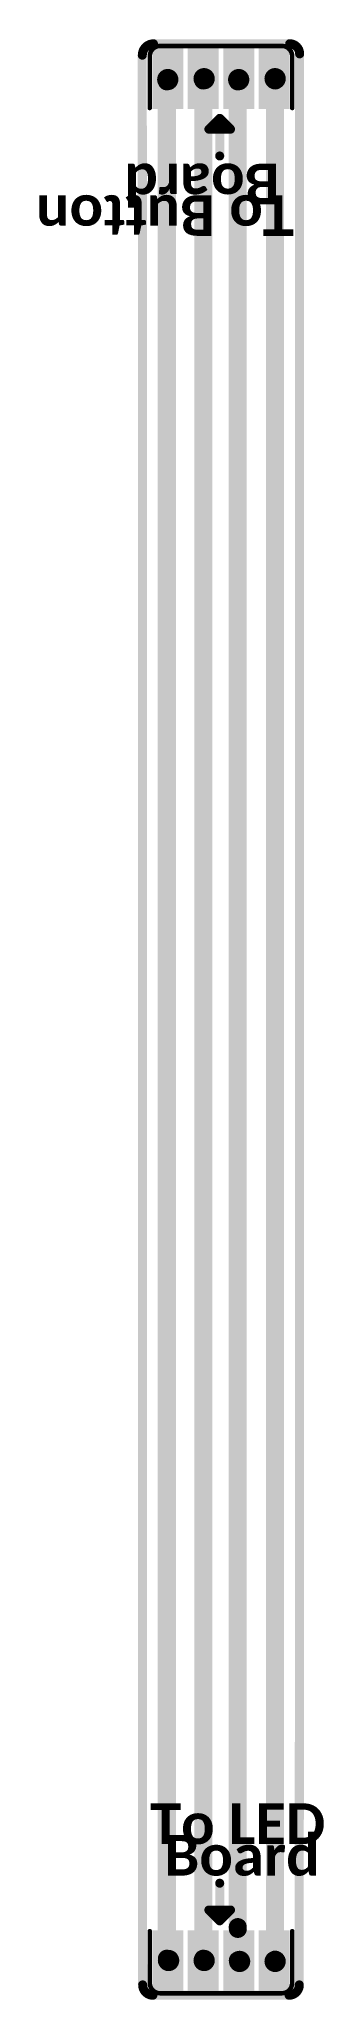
# Model space of a CAD drawing. Header units: millimetres. Extents: x -2.6 to 5.4, y -0.4 to 54.8.
import ezdxf

# ---------------------------------------------------------------- set-up
doc = ezdxf.new("R2010")
doc.units = ezdxf.units.MM
for name, color, linetype in [('BottomLayer', 5, 'Continuous'), ('BottomPaste', 16, 'Continuous'), ('BottomSolder', 6, 'Continuous'), ('Mechanical2', 216, 'Continuous'), ('TopLayer', 1, 'Continuous'), ('TopOverlay', 2, 'Continuous'), ('TopPaste', 8, 'Continuous'), ('TopSolder', 216, 'Continuous'), ('ViaHoleLayer', 16, 'Continuous')]:
    doc.layers.add(name, color=color, linetype=linetype)
doc.styles.add('Calibri', font='calibrib.ttf', dxfattribs={"height": 0.2})

# ---------------------------------------------------------------- blocks, each defined once
blk = doc.blocks.new('FPC_1MM_4P___NEW_1')
at = {"layer": 'TopLayer'}
for points in [[(-1.83500014, 0.62299977), (-1.16499894, 0.62299977), (-1.16499894, -0.8769997699999998), (-1.83500014, -0.8769997699999998)], [(-0.8349996, 0.62299977), (-0.1649984, 0.62299977), (-0.1649984, -0.8769997699999998), (-0.8349996, -0.8769997699999998)], [(0.16500094, 0.62299977), (0.8350021400000001, 0.62299977), (0.8350021400000001, -0.8769997699999998), (0.16500094, -0.8769997699999998)], [(1.16499894, 0.62299977), (1.83500014, 0.62299977), (1.83500014, -0.8769997699999998), (1.16499894, -0.8769997699999998)]]:
    blk.add_hatch(color=1, dxfattribs=at).paths.add_polyline_path(points)
at = {"layer": 'TopPaste'}
for points in [[(-1.83500014, 0.62299977), (-1.16499894, 0.62299977), (-1.16499894, -0.8769997699999998), (-1.83500014, -0.8769997699999998)], [(-0.8349996, 0.62299977), (-0.1649984, 0.62299977), (-0.1649984, -0.8769997699999998), (-0.8349996, -0.8769997699999998)], [(0.16500094, 0.62299977), (0.8350021400000001, 0.62299977), (0.8350021400000001, -0.8769997699999998), (0.16500094, -0.8769997699999998)], [(1.16499894, 0.62299977), (1.83500014, 0.62299977), (1.83500014, -0.8769997699999998), (1.16499894, -0.8769997699999998)]]:
    blk.add_hatch(color=8, dxfattribs=at).paths.add_polyline_path(points)
at = {"layer": 'TopSolder'}
for points in [[(-1.93660014, 0.72459977), (-1.06339894, 0.72459977), (-1.06339894, -0.97859977), (-1.93660014, -0.97859977)], [(-0.9365995999999999, 0.72459977), (-0.0633984, 0.72459977), (-0.0633984, -0.97859977), (-0.9365995999999999, -0.97859977)], [(0.06340093999999999, 0.72459977), (0.93660214, 0.72459977), (0.93660214, -0.97859977), (0.06340093999999999, -0.97859977)], [(1.06339894, 0.72459977), (1.93660014, 0.72459977), (1.93660014, -0.97859977), (1.06339894, -0.97859977)]]:
    blk.add_hatch(color=216, dxfattribs=at).paths.add_polyline_path(points)
at = {"layer": 'TopOverlay', "const_width": 0.127}
for points in [[(-2.0066, 0.508, -0.4097912525257469), (-1.7131411, 0.79563468)], [(1.7131411, 0.79563468, -0.4097912525257469), (2.0066, 0.508)]]:
    blk.add_lwpolyline(points, format="xyb", dxfattribs=at)
for points in [[(-2.0066, 0.508), (-2.0066, -0.9532010399999999)], [(1.7131411, 0.79563468), (-1.7131411, 0.79563468)], [(2.0066, 0.508), (2.0066, -0.9532010399999999)]]:
    blk.add_lwpolyline(points, dxfattribs=at)
at = {"layer": 'TopOverlay', "const_width": 0.0635}
for points in [[(-2.03835, 0.508, 1), (-1.97485, 0.508, 1)], [(-2.03835, 0.508, 1), (-1.97485, 0.508, 1)], [(-1.7448911, 0.79563468, 1), (-1.6813911, 0.79563468, 1)], [(-1.7448911, 0.79563468, 1), (-1.6813911, 0.79563468, 1)], [(1.6813911, 0.79563468, 1), (1.7448911, 0.79563468, 1)], [(1.6813911, 0.79563468, 1), (1.7448911, 0.79563468, 1)], [(1.97485, 0.508, 1), (2.03835, 0.508, 1)], [(1.97485, 0.508, 1), (2.03835, 0.508, 1)], [(-2.03835, -0.9532010399999999, 1), (-1.97485, -0.9532010399999999, 1)], [(1.97485, -0.9532010399999999, 1), (2.03835, -0.9532010399999999, 1)]]:
    blk.add_lwpolyline(points, format="xyb", close=True, dxfattribs=at)
blk = doc.blocks.new('FPC_1MM_4P___NEW_2')
at = {"layer": 'TopLayer'}
for points in [[(-1.83500014, 0.62299977), (-1.16499894, 0.62299977), (-1.16499894, -0.8769997699999998), (-1.83500014, -0.8769997699999998)], [(-0.8349996, 0.62299977), (-0.1649984, 0.62299977), (-0.1649984, -0.8769997699999998), (-0.8349996, -0.8769997699999998)], [(0.16500094, 0.62299977), (0.8350021400000001, 0.62299977), (0.8350021400000001, -0.8769997699999998), (0.16500094, -0.8769997699999998)], [(1.16499894, 0.62299977), (1.83500014, 0.62299977), (1.83500014, -0.8769997699999998), (1.16499894, -0.8769997699999998)]]:
    blk.add_hatch(color=1, dxfattribs=at).paths.add_polyline_path(points)
at = {"layer": 'TopPaste'}
for points in [[(-1.83500014, 0.62299977), (-1.16499894, 0.62299977), (-1.16499894, -0.8769997699999998), (-1.83500014, -0.8769997699999998)], [(-0.8349996, 0.62299977), (-0.1649984, 0.62299977), (-0.1649984, -0.8769997699999998), (-0.8349996, -0.8769997699999998)], [(0.16500094, 0.62299977), (0.8350021400000001, 0.62299977), (0.8350021400000001, -0.8769997699999998), (0.16500094, -0.8769997699999998)], [(1.16499894, 0.62299977), (1.83500014, 0.62299977), (1.83500014, -0.8769997699999998), (1.16499894, -0.8769997699999998)]]:
    blk.add_hatch(color=8, dxfattribs=at).paths.add_polyline_path(points)
at = {"layer": 'TopSolder'}
for points in [[(-1.93660014, 0.72459977), (-1.06339894, 0.72459977), (-1.06339894, -0.97859977), (-1.93660014, -0.97859977)], [(-0.9365995999999999, 0.72459977), (-0.0633984, 0.72459977), (-0.0633984, -0.97859977), (-0.9365995999999999, -0.97859977)], [(0.06340093999999999, 0.72459977), (0.93660214, 0.72459977), (0.93660214, -0.97859977), (0.06340093999999999, -0.97859977)], [(1.06339894, 0.72459977), (1.93660014, 0.72459977), (1.93660014, -0.97859977), (1.06339894, -0.97859977)]]:
    blk.add_hatch(color=216, dxfattribs=at).paths.add_polyline_path(points)
at = {"layer": 'TopOverlay', "const_width": 0.127}
for points in [[(-2.0066, 0.508, -0.409791252525747), (-1.7131411, 0.79563468)], [(1.7131411, 0.79563468, -0.4097912525257469), (2.0066, 0.508)]]:
    blk.add_lwpolyline(points, format="xyb", dxfattribs=at)
for points in [[(-2.0066, -0.9532010399999999), (-2.0066, 0.508)], [(-1.7131411, 0.79563468), (1.7131411, 0.79563468)], [(2.0066, -0.9532010399999999), (2.0066, 0.508)]]:
    blk.add_lwpolyline(points, dxfattribs=at)
at = {"layer": 'TopOverlay', "const_width": 0.0635}
for points in [[(-2.03835, 0.508, 1), (-1.97485, 0.508, 1)], [(-2.03835, 0.508, 1), (-1.97485, 0.508, 1)], [(-1.7448911, 0.79563468, 1), (-1.6813911, 0.79563468, 1)], [(-1.7448911, 0.79563468, 1), (-1.6813911, 0.79563468, 1)], [(1.6813911, 0.79563468, 1), (1.7448911, 0.79563468, 1)], [(1.6813911, 0.79563468, 1), (1.7448911, 0.79563468, 1)], [(1.97485, 0.508, 1), (2.03835, 0.508, 1)], [(1.97485, 0.508, 1), (2.03835, 0.508, 1)], [(-2.03835, -0.9532010399999999, 1), (-1.97485, -0.9532010399999999, 1)], [(1.97485, -0.9532010399999999, 1), (2.03835, -0.9532010399999999, 1)]]:
    blk.add_lwpolyline(points, format="xyb", close=True, dxfattribs=at)
blk = doc.blocks.new('FPC_1MM_4P___NEW_B_3')
at = {"layer": 'BottomLayer'}
for points in [[(-1.83500014, 0.8769997699999998), (-1.16499894, 0.8769997699999998), (-1.16499894, -0.62299977), (-1.83500014, -0.62299977)], [(-0.8349996, 0.8769997699999998), (-0.1649984, 0.8769997699999998), (-0.1649984, -0.62299977), (-0.8349996, -0.62299977)], [(0.16500094, 0.8769997699999998), (0.8350021400000001, 0.8769997699999998), (0.8350021400000001, -0.62299977), (0.16500094, -0.62299977)], [(1.16499894, 0.8769997699999998), (1.83500014, 0.8769997699999998), (1.83500014, -0.62299977), (1.16499894, -0.62299977)]]:
    blk.add_hatch(color=5, dxfattribs=at).paths.add_polyline_path(points)
at = {"layer": 'BottomPaste'}
for points in [[(-1.83500014, 0.8769997699999998), (-1.16499894, 0.8769997699999998), (-1.16499894, -0.62299977), (-1.83500014, -0.62299977)], [(-0.8349996, 0.8769997699999998), (-0.1649984, 0.8769997699999998), (-0.1649984, -0.62299977), (-0.8349996, -0.62299977)], [(0.16500094, 0.8769997699999998), (0.8350021400000001, 0.8769997699999998), (0.8350021400000001, -0.62299977), (0.16500094, -0.62299977)], [(1.16499894, 0.8769997699999998), (1.83500014, 0.8769997699999998), (1.83500014, -0.62299977), (1.16499894, -0.62299977)]]:
    blk.add_hatch(color=16, dxfattribs=at).paths.add_polyline_path(points)
at = {"layer": 'BottomSolder'}
for points in [[(-1.93660014, 0.97859977), (-1.06339894, 0.97859977), (-1.06339894, -0.72459977), (-1.93660014, -0.72459977)], [(-0.9365995999999999, 0.97859977), (-0.0633984, 0.97859977), (-0.0633984, -0.72459977), (-0.9365995999999999, -0.72459977)], [(0.06340093999999999, 0.97859977), (0.93660214, 0.97859977), (0.93660214, -0.72459977), (0.06340093999999999, -0.72459977)], [(1.06339894, 0.97859977), (1.93660014, 0.97859977), (1.93660014, -0.72459977), (1.06339894, -0.72459977)]]:
    blk.add_hatch(color=6, dxfattribs=at).paths.add_polyline_path(points)
blk = doc.blocks.new('FPC_1MM_4P___NEW_B_4')
at = {"layer": 'BottomLayer'}
for points in [[(-1.83500014, 0.8769997699999998), (-1.16499894, 0.8769997699999998), (-1.16499894, -0.62299977), (-1.83500014, -0.62299977)], [(-0.8349996, 0.8769997699999998), (-0.1649984, 0.8769997699999998), (-0.1649984, -0.62299977), (-0.8349996, -0.62299977)], [(0.16500094, 0.8769997699999998), (0.8350021400000001, 0.8769997699999998), (0.8350021400000001, -0.62299977), (0.16500094, -0.62299977)], [(1.16499894, 0.8769997699999998), (1.83500014, 0.8769997699999998), (1.83500014, -0.62299977), (1.16499894, -0.62299977)]]:
    blk.add_hatch(color=5, dxfattribs=at).paths.add_polyline_path(points)
at = {"layer": 'BottomPaste'}
for points in [[(-1.83500014, 0.8769997699999998), (-1.16499894, 0.8769997699999998), (-1.16499894, -0.62299977), (-1.83500014, -0.62299977)], [(-0.8349996, 0.8769997699999998), (-0.1649984, 0.8769997699999998), (-0.1649984, -0.62299977), (-0.8349996, -0.62299977)], [(0.16500094, 0.8769997699999998), (0.8350021400000001, 0.8769997699999998), (0.8350021400000001, -0.62299977), (0.16500094, -0.62299977)], [(1.16499894, 0.8769997699999998), (1.83500014, 0.8769997699999998), (1.83500014, -0.62299977), (1.16499894, -0.62299977)]]:
    blk.add_hatch(color=16, dxfattribs=at).paths.add_polyline_path(points)
at = {"layer": 'BottomSolder'}
for points in [[(-1.93660014, 0.97859977), (-1.06339894, 0.97859977), (-1.06339894, -0.72459977), (-1.93660014, -0.72459977)], [(-0.9365995999999999, 0.97859977), (-0.0633984, 0.97859977), (-0.0633984, -0.72459977), (-0.9365995999999999, -0.72459977)], [(0.06340093999999999, 0.97859977), (0.93660214, 0.97859977), (0.93660214, -0.72459977), (0.06340093999999999, -0.72459977)], [(1.06339894, 0.97859977), (1.93660014, 0.97859977), (1.93660014, -0.72459977), (1.06339894, -0.72459977)]]:
    blk.add_hatch(color=6, dxfattribs=at).paths.add_polyline_path(points)

msp = doc.modelspace()

# ---------------------------------------------------------------- hatches: boundary and pattern name
at = {"layer": 'BottomLayer'}
h = msp.add_hatch(color=5, dxfattribs=at)
edge = h.paths.add_edge_path()
edge.add_arc((0.9862286599999999, 53.66323277999999), 0.2999994, 0, 360)
h = msp.add_hatch(color=5, dxfattribs=at)
edge = h.paths.add_edge_path()
edge.add_arc((2.01139806, 53.68840417999999), 0.2999994, 0, 360)
h = msp.add_hatch(color=5, dxfattribs=at)
edge = h.paths.add_edge_path()
edge.add_arc((2.98513246, 53.66213803999999), 0.2999994, 0, 360)
h = msp.add_hatch(color=5, dxfattribs=at)
edge = h.paths.add_edge_path()
edge.add_arc((4.011399139999999, 53.68840417999999), 0.2999994, 0, 360)
h = msp.add_hatch(color=5, dxfattribs=at)
edge = h.paths.add_edge_path()
edge.add_arc((1.01140006, 0.6858), 0.2999994, 0, 360)
h = msp.add_hatch(color=5, dxfattribs=at)
edge = h.paths.add_edge_path()
edge.add_arc((2.0114006, 0.6858), 0.2999994, 0, 360)
h = msp.add_hatch(color=5, dxfattribs=at)
edge = h.paths.add_edge_path()
edge.add_arc((3.01140114, 0.6604), 0.2999994, 0, 360)
h = msp.add_hatch(color=5, dxfattribs=at)
edge = h.paths.add_edge_path()
edge.add_arc((4.011399139999999, 0.6604), 0.2999994, 0, 360)
at = {"layer": 'BottomSolder'}
h = msp.add_hatch(color=6, dxfattribs=at)
edge = h.paths.add_edge_path()
edge.add_arc((0.9862286599999999, 53.66323277999999), 0.4015993999999999, 0, 360)
h = msp.add_hatch(color=6, dxfattribs=at)
edge = h.paths.add_edge_path()
edge.add_arc((2.01139806, 53.68840417999999), 0.4015993999999999, 0, 360)
h = msp.add_hatch(color=6, dxfattribs=at)
edge = h.paths.add_edge_path()
edge.add_arc((2.98513246, 53.66213803999999), 0.4015993999999999, 0, 360)
h = msp.add_hatch(color=6, dxfattribs=at)
edge = h.paths.add_edge_path()
edge.add_arc((4.011399139999999, 53.68840417999999), 0.4015993999999999, 0, 360)
h = msp.add_hatch(color=6, dxfattribs=at)
edge = h.paths.add_edge_path()
edge.add_arc((1.01140006, 0.6858), 0.4015993999999999, 0, 360)
h = msp.add_hatch(color=6, dxfattribs=at)
edge = h.paths.add_edge_path()
edge.add_arc((2.0114006, 0.6858), 0.4015993999999999, 0, 360)
h = msp.add_hatch(color=6, dxfattribs=at)
edge = h.paths.add_edge_path()
edge.add_arc((3.01140114, 0.6604), 0.4015993999999999, 0, 360)
h = msp.add_hatch(color=6, dxfattribs=at)
edge = h.paths.add_edge_path()
edge.add_arc((4.011399139999999, 0.6604), 0.4015993999999999, 0, 360)
at = {"layer": 'TopLayer'}
h = msp.add_hatch(color=1, dxfattribs=at)
edge = h.paths.add_edge_path()
edge.add_arc((0.9862286599999999, 53.66323277999999), 0.2999994, 0, 360)
h = msp.add_hatch(color=1, dxfattribs=at)
edge = h.paths.add_edge_path()
edge.add_arc((2.01139806, 53.68840417999999), 0.2999994, 0, 360)
h = msp.add_hatch(color=1, dxfattribs=at)
edge = h.paths.add_edge_path()
edge.add_arc((2.98513246, 53.66213803999999), 0.2999994, 0, 360)
h = msp.add_hatch(color=1, dxfattribs=at)
edge = h.paths.add_edge_path()
edge.add_arc((4.011399139999999, 53.68840417999999), 0.2999994, 0, 360)
h = msp.add_hatch(color=1, dxfattribs=at)
edge = h.paths.add_edge_path()
edge.add_arc((1.01140006, 0.6858), 0.2999994, 0, 360)
h = msp.add_hatch(color=1, dxfattribs=at)
edge = h.paths.add_edge_path()
edge.add_arc((2.0114006, 0.6858), 0.2999994, 0, 360)
h = msp.add_hatch(color=1, dxfattribs=at)
edge = h.paths.add_edge_path()
edge.add_arc((3.01140114, 0.6604), 0.2999994, 0, 360)
h = msp.add_hatch(color=1, dxfattribs=at)
edge = h.paths.add_edge_path()
edge.add_arc((4.011399139999999, 0.6604), 0.2999994, 0, 360)
at = {"layer": 'TopSolder'}
h = msp.add_hatch(color=216, dxfattribs=at)
edge = h.paths.add_edge_path()
edge.add_arc((0.9862286599999999, 53.66323277999999), 0.4015993999999999, 0, 360)
h = msp.add_hatch(color=216, dxfattribs=at)
edge = h.paths.add_edge_path()
edge.add_arc((2.01139806, 53.68840417999999), 0.4015993999999999, 0, 360)
h = msp.add_hatch(color=216, dxfattribs=at)
edge = h.paths.add_edge_path()
edge.add_arc((2.98513246, 53.66213803999999), 0.4015993999999999, 0, 360)
h = msp.add_hatch(color=216, dxfattribs=at)
edge = h.paths.add_edge_path()
edge.add_arc((4.011399139999999, 53.68840417999999), 0.4015993999999999, 0, 360)
h = msp.add_hatch(color=216, dxfattribs=at)
edge = h.paths.add_edge_path()
edge.add_arc((1.01140006, 0.6858), 0.4015993999999999, 0, 360)
h = msp.add_hatch(color=216, dxfattribs=at)
edge = h.paths.add_edge_path()
edge.add_arc((2.0114006, 0.6858), 0.4015993999999999, 0, 360)
h = msp.add_hatch(color=216, dxfattribs=at)
edge = h.paths.add_edge_path()
edge.add_arc((3.01140114, 0.6604), 0.4015993999999999, 0, 360)
h = msp.add_hatch(color=216, dxfattribs=at)
edge = h.paths.add_edge_path()
edge.add_arc((4.011399139999999, 0.6604), 0.4015993999999999, 0, 360)
at = {"layer": 'ViaHoleLayer'}
h = msp.add_hatch(color=16, dxfattribs=at)
edge = h.paths.add_edge_path()
edge.add_arc((0.9862286599999999, 53.66323277999999), 0.1499997, 0, 360)
h = msp.add_hatch(color=16, dxfattribs=at)
edge = h.paths.add_edge_path()
edge.add_arc((2.01139806, 53.68840417999999), 0.1499997, 0, 360)
h = msp.add_hatch(color=16, dxfattribs=at)
edge = h.paths.add_edge_path()
edge.add_arc((2.98513246, 53.66213803999999), 0.1499997, 0, 360)
h = msp.add_hatch(color=16, dxfattribs=at)
edge = h.paths.add_edge_path()
edge.add_arc((4.011399139999999, 53.68840417999999), 0.1499997, 0, 360)
h = msp.add_hatch(color=16, dxfattribs=at)
edge = h.paths.add_edge_path()
edge.add_arc((1.01140006, 0.6858), 0.1499997, 0, 360)
h = msp.add_hatch(color=16, dxfattribs=at)
edge = h.paths.add_edge_path()
edge.add_arc((2.0114006, 0.6858), 0.1499997, 0, 360)
h = msp.add_hatch(color=16, dxfattribs=at)
edge = h.paths.add_edge_path()
edge.add_arc((3.01140114, 0.6604), 0.1499997, 0, 360)
h = msp.add_hatch(color=16, dxfattribs=at)
edge = h.paths.add_edge_path()
edge.add_arc((4.011399139999999, 0.6604), 0.1499997, 0, 360)

# ---------------------------------------------------------------- linework, layer by layer
at = {"layer": 'BottomLayer', "const_width": 0.508}
for points in [[(0.9608286599999999, 53.66323277999999), (0.9860000600000001, 53.68840417999999)], [(0.9608286599999999, 0.7363713999999999), (0.9608286599999999, 53.61243278)], [(1.98599806, 53.68840417999999), (1.9860006, 53.68840164)], [(1.9860006, 0.7366), (1.9860006, 53.63760163999999)], [(2.95973246, 53.66213803999999), (2.9859986, 53.68840417999999)], [(2.95973246, 1.62657028), (2.95973246, 53.61133804)], [(4.011399139999999, 0.7111999999999999), (4.011399139999999, 53.63760418)], [(2.96082974, 0.6855713999999999), (2.96082974, 1.57577028)], [(0.9608286599999999, 0.6855713999999999), (0.9860000600000001, 0.6604)], [(2.96082974, 0.6855713999999999), (2.98600114, 0.6604)]]:
    msp.add_lwpolyline(points, dxfattribs=at)
at = {"layer": 'BottomLayer', "const_width": 0.254}
for points in [[(0.83382866, 53.66323277999999, 1), (1.08782866, 53.66323277999999, 1)], [(0.83382866, 53.61243278, 1), (1.08782866, 53.61243278, 1)], [(0.85900006, 53.68840417999999, 1), (1.11300006, 53.68840417999999, 1)], [(1.85899806, 53.68840417999999, 1), (2.11299806, 53.68840417999999, 1)], [(1.8590006, 53.68840164, 1), (2.1130006, 53.68840164, 1)], [(1.8590006, 53.63760163999999, 1), (2.1130006, 53.63760163999999, 1)], [(2.83273246, 53.66213803999999, 1), (3.08673246, 53.66213803999999, 1)], [(2.83273246, 53.61133804, 1), (3.08673246, 53.61133804, 1)], [(2.8589986, 53.68840417999999, 1), (3.1129986, 53.68840417999999, 1)], [(3.88439914, 53.63760418, 1), (4.13839914, 53.63760418, 1)], [(2.83273246, 1.62657028, 1), (3.08673246, 1.62657028, 1)], [(2.83382974, 1.57577028, 1), (3.08782974, 1.57577028, 1)], [(0.83382866, 0.7363713999999999, 1), (1.08782866, 0.7363713999999999, 1)], [(0.83382866, 0.6855713999999999, 1), (1.08782866, 0.6855713999999999, 1)], [(0.85900006, 0.6604, 1), (1.11300006, 0.6604, 1)], [(1.8590006, 0.7366, 1), (2.1130006, 0.7366, 1)], [(2.83382974, 0.6855713999999999, 1), (3.08782974, 0.6855713999999999, 1)], [(2.83382974, 0.6855713999999999, 1), (3.08782974, 0.6855713999999999, 1)], [(2.85900114, 0.6604, 1), (3.11300114, 0.6604, 1)], [(3.88439914, 0.7111999999999999, 1), (4.13839914, 0.7111999999999999, 1)]]:
    msp.add_lwpolyline(points, format="xyb", close=True, dxfattribs=at)
at = {"layer": 'Mechanical2'}
for points, const_width in [([(0.26954226, 54.35018085999999, -0.4097912525257468), (0.5840476, 54.67105397999999)], 0.254), ([(4.4223178, 54.67309106, -0.4097912525257467), (4.702903979999999, 54.3868229)], 0.254), ([(4.365914559999999, 54.67105397999999, -0.198912367379658), (4.4223178, 54.64769106)], 0.127), ([(0.5670346799999999, -0.2934589, -0.4097912525257467), (0.2794, 0)], 0.254), ([(4.6930564, 0, -0.4097912525257467), (4.40542172, -0.2934589)], 0.254)]:
    msp.add_lwpolyline(points, format="xyb", dxfattribs=dict(at, const_width=const_width))
at = {"layer": 'Mechanical2', "const_width": 0.254}
for points in [[(0.5840476, 54.67105397999999), (4.4223178, 54.67105397999999)], [(0.26954226, 54.35018085999999), (0.2794, 0)], [(4.6930564, 0), (4.70290906, 54.3868229)], [(0.5670346799999999, -0.2934589), (4.40542172, -0.2934589)]]:
    msp.add_lwpolyline(points, dxfattribs=at)
at = {"layer": 'Mechanical2'}
for points, const_width in [([(0.5205475999999999, 54.67105397999999, 1), (0.6475476, 54.67105397999999, 1)], 0.127), ([(0.5205475999999999, 54.67105397999999, 1), (0.6475476, 54.67105397999999, 1)], 0.127), ([(4.3588178, 54.67309106, 1), (4.4858178, 54.67309106, 1)], 0.127), ([(4.3588178, 54.67105397999999, 1), (4.4858178, 54.67105397999999, 1)], 0.127), ([(4.33416456, 54.67105397999999, 1), (4.39766456, 54.67105397999999, 1)], 0.0635), ([(4.3905678, 54.64769106, 1), (4.4540678, 54.64769106, 1)], 0.0635), ([(0.20604226, 54.35018085999999, 1), (0.33304226, 54.35018085999999, 1)], 0.127), ([(0.20604226, 54.35018085999999, 1), (0.33304226, 54.35018085999999, 1)], 0.127), ([(4.63940398, 54.3868229, 1), (4.76640398, 54.3868229, 1)], 0.127), ([(4.63940906, 54.3868229, 1), (4.76640906, 54.3868229, 1)], 0.127), ([(0.2159, 0, 1), (0.3429, 0, 1)], 0.127), ([(0.2159, 0, 1), (0.3429, 0, 1)], 0.127), ([(4.6295564, 0, 1), (4.756556399999999, 0, 1)], 0.127), ([(4.6295564, 0, 1), (4.756556399999999, 0, 1)], 0.127), ([(0.50353468, -0.2934589, 1), (0.63053468, -0.2934589, 1)], 0.127), ([(0.50353468, -0.2934589, 1), (0.63053468, -0.2934589, 1)], 0.127), ([(4.34192172, -0.2934589, 1), (4.46892172, -0.2934589, 1)], 0.127), ([(4.34192172, -0.2934589, 1), (4.46892172, -0.2934589, 1)], 0.127)]:
    msp.add_lwpolyline(points, format="xyb", close=True, dxfattribs=dict(at, const_width=const_width))
at = {"layer": 'TopOverlay', "const_width": 0.254}
for points in [[(2.14541608, 52.26600418), (2.45021608, 52.57080418)], [(2.45021608, 51.5112), (2.45021608, 52.57080418)], [(2.45021608, 52.57080418), (2.75501608, 52.26600418)], [(2.14541608, 52.26600418), (2.75501608, 52.26600418)], [(2.45021862, 1.8034), (2.45021862, 2.86300418)], [(2.14541862, 2.1082), (2.75501862, 2.1082)], [(2.14541862, 2.1082), (2.45021862, 1.8034)], [(2.45021862, 1.8034), (2.75501862, 2.1082)]]:
    msp.add_lwpolyline(points, dxfattribs=at)
at = {"layer": 'TopOverlay', "const_width": 0.127}
for points in [[(2.38671608, 52.57080418, 1), (2.51371608, 52.57080418, 1)], [(2.38671608, 52.57080418, 1), (2.51371608, 52.57080418, 1)], [(2.38671608, 52.57080418, 1), (2.51371608, 52.57080418, 1)], [(2.08191608, 52.26600418, 1), (2.20891608, 52.26600418, 1)], [(2.08191608, 52.26600418, 1), (2.20891608, 52.26600418, 1)], [(2.69151608, 52.26600418, 1), (2.81851608, 52.26600418, 1)], [(2.69151608, 52.26600418, 1), (2.81851608, 52.26600418, 1)], [(2.38671608, 51.5112, 1), (2.51371608, 51.5112, 1)], [(2.38671862, 2.86300418, 1), (2.51371862, 2.86300418, 1)], [(2.08191862, 2.1082, 1), (2.20891862, 2.1082, 1)], [(2.08191862, 2.1082, 1), (2.20891862, 2.1082, 1)], [(2.69151862, 2.1082, 1), (2.81851862, 2.1082, 1)], [(2.69151862, 2.1082, 1), (2.81851862, 2.1082, 1)], [(2.38671862, 1.8034, 1), (2.51371862, 1.8034, 1)], [(2.38671862, 1.8034, 1), (2.51371862, 1.8034, 1)], [(2.38671862, 1.8034, 1), (2.51371862, 1.8034, 1)]]:
    msp.add_lwpolyline(points, format="xyb", close=True, dxfattribs=at)

# ---------------------------------------------------------------- block references
for name, p in [('FPC_1MM_4P___NEW_2', (2.4859996, 53.81540417999999)), ('FPC_1MM_4P___NEW_B_4', (2.4859996, 0.5588))]:
    msp.add_blockref(name, p)
at = {"rotation": 180}
for name, p in [('FPC_1MM_4P___NEW_B_3', (2.4859996, 53.81540417999999)), ('FPC_1MM_4P___NEW_1', (2.4859996, 0.5588))]:
    msp.add_blockref(name, p, dxfattribs=at)

# ---------------------------------------------------------------- texts
at = {"layer": 'TopOverlay', "style": 'Calibri'}
for s, rotation, p in [(' Board', 180, (4.540249999999999, 51.29402237999999)), ('To Button', 180, (4.540249999999999, 50.40432134)), ('To LED', 360, (0.48894746, 3.96820898)), (' Board', 360, (0.48894746, 3.07850794))]:
    msp.add_text(s, height=1.143, rotation=rotation, dxfattribs=at).set_placement(p)

doc.saveas('drawing.dxf')
